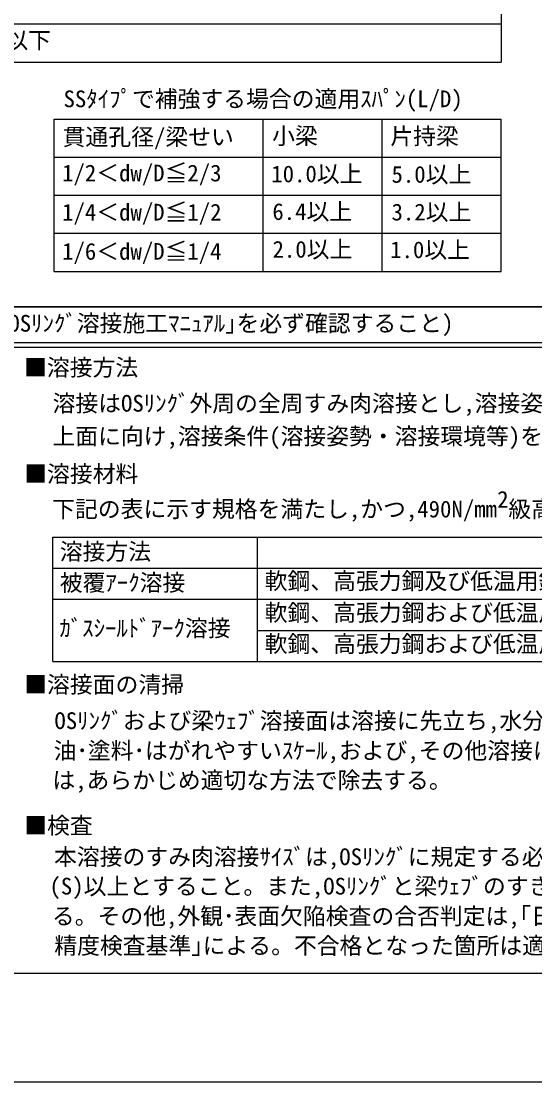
# Model space of a CAD drawing. Units: millimetres, scale not verified. Extents: x -27088 to 3772, y -2667 to 2667.
# Drawn here: x -720 to 360, y -2667 to -438 of the extents above; entities that cross this region are included whole.
import ezdxf
from ezdxf.enums import TextEntityAlignment as Align

# ---------------------------------------------------------------- set-up
doc = ezdxf.new("R2010")
doc.units = ezdxf.units.MM
doc.header["$LTSCALE"] = 8
for name, color, linetype in [('0-0_0', 7, 'Continuous'), ('0-2_WAKU', 7, 'Continuous'), ('0-5_MOJI', 7, 'Continuous'), ('0-6_DEFPOINTS', 7, 'Continuous')]:
    doc.layers.add(name, color=color, linetype=linetype)
doc.styles.add('ＭＳ ゴシック', font='')
doc.styles.get('ＭＳ ゴシック').set_extended_font_data('MS Gothic')

msp = doc.modelspace()

# ---------------------------------------------------------------- linework, layer by layer
at = {"layer": '0-0_0'}
for p, q in [((288.671, 36.206), (288.671, -523.794)), ((-1801.329, -443.794), (288.671, -443.794)), ((-2061.329, -523.794), (288.671, -523.794)), ((-211.329, -963.794), (-211.329, -643.794)), ((38.671, -963.794), (38.671, -643.794)), ((288.671, -963.794), (288.671, -643.794)), ((-651.329, -723.794), (288.671, -723.794)), ((-651.329, -803.794), (288.671, -803.794)), ((-651.329, -883.794), (288.671, -883.794)), ((-651.329, -963.794), (288.671, -963.794)), ((1586.7, -1038.4), (-3543.3, -1038.4)), ((-654.132, -1522.301), (1556.7, -1522.301)), ((-654.132, -1783.525), (-654.132, -1522.301)), ((-223.157, -1783.525), (-223.157, -1522.301)), ((-654.132, -1587.607), (1556.7, -1587.607)), ((-654.132, -1652.913), (1556.7, -1652.913)), ((-223.157, -1718.219), (1556.7, -1718.219)), ((-654.132, -1783.525), (1556.7, -1783.525))]:
    msp.add_line(p, q, dxfattribs=at)
for points in [[(-651.329, -963.794), (-651.329, -643.794), (59.662, -643.794)], [(-651.329, -963.794), (-651.329, -643.794), (288.671, -643.794)]]:
    msp.add_lwpolyline(points, dxfattribs=at)
at = {"layer": '0-2_WAKU'}
for p, q in [((-3543.3, -1038.4), (1586.7, -1038.4)), ((-3543.3, -1113.4), (1586.7, -1113.4)), ((-3543.3, -1123.4), (1586.7, -1123.4)), ((-3543.3, -2438.4), (3543.3, -2438.4))]:
    msp.add_line(p, q, dxfattribs=at)
at = {"layer": '0-6_DEFPOINTS'}
msp.add_line((-3771.9, -2667), (3771.9, -2667), dxfattribs=at)

# ---------------------------------------------------------------- texts
at = {"layer": '0-0_0', "style": 'ＭＳ ゴシック'}
for s, p in [('78以下', (-801.586, -506.266)), ('SSﾀｲﾌﾟで補強する場合の適用ｽﾊﾟﾝ(L/D)', (-631.383, -629.373)), ('貫通孔径/梁せい', (-633.21, -709.373)), ('小梁', (-192.601, -707.14)), ('片持梁', (55.977, -707.546)), ('1/2＜dw/D≦2/3', (-634.429, -785.21)), ('10.0以上', (-194.429, -787.076)), ('5.0以上', (58.414, -788.038)), ('1/4＜dw/D≦1/2', (-634.429, -867.578)), ('6.4以上', (-192.195, -866.317)), ('3.2以上', (58.414, -867.279)), ('1/6＜dw/D≦1/4', (-634.429, -949.947)), ('2.0以上', (-191.789, -945.557)), ('1.0以上', (55.571, -946.52)), ('溶接はOSﾘﾝｸﾞ外周の全周すみ肉溶接とし,溶接姿勢は水平すみ溶接とする。必ず鉄骨ｳｪﾌﾞ面を', (-654.456, -1269.195)), ('上面に向け,溶接条件(溶接姿勢・溶接環境等)を確保する。', (-654.862, -1338.501)), ('2', (280.671, -1471.091)), ('下記の表に示す規格を満たし,かつ,490N/mm 級高張力鋼に適用可能なものを用いる。', (-655.268, -1491.43)), ('OSﾘﾝｸﾞおよび梁ｳｪﾌﾞ溶接面は溶接に先立ち,水分･ｽﾗｸﾞ･ごみ･さび･', (-650.598, -1936.27)), ('油･塗料･はがれやすいｽｹｰﾙ,および,その他溶接に支障となるもの', (-652.223, -1999.194)), ('は,あらかじめ適切な方法で除去する。', (-654.862, -2061.306)), ('本溶接のすみ肉溶接ｻｲｽﾞは,OSﾘﾝｸﾞに規定する必要すみ肉溶接ｻｲｽﾞ', (-651.41, -2222.219)), ('(S)以上とすること。また,OSﾘﾝｸﾞと梁ｳｪﾌﾞのすき間は2mm以下とす', (-660.954, -2284.046)), ('る。その他,外観･表面欠陥検査の合否判定は,｢日本建築学会：鉄骨', (-655.877, -2346.889)), ('精度検査基準｣による。不合格となった箇所は適切な処置を行う。', (-650.801, -2409.021))]:
    msp.add_text(s, height=35.19, dxfattribs=at).set_placement(p, align=Align.BOTTOM_LEFT)
at = {"layer": '0-5_MOJI', "style": 'ＭＳ ゴシック'}
for s, p in [('(鉄骨製作業者に属する鉄骨製作管理技術者による施工管理のもと,溶接施工を行うこと。OSﾘﾝｸﾞ納品時に付属している｢OSﾘﾝｸﾞ溶接施工ﾏﾆｭｱﾙ｣を必ず確認すること) ', (-3315.099, -1101.041)), ('■溶接方法', (-714.336, -1193.746)), ('■溶接材料', (-714.042, -1417.625)), ('溶接方法', (-639.318, -1580.818)), ('被覆ｱｰｸ溶接', (-639.318, -1646.124)), ('軟鋼、高張力鋼及び低温用鋼用被覆ｱｰｸ溶接棒(JIS Z 3211)', (-208.344, -1642.619)), ('軟鋼、高張力鋼および低温用鋼用ﾏｸﾞ溶接及びﾐｸﾞ溶接ｿﾘｯﾄﾞﾜｲﾔ(JIS Z 3312)', (-208.344, -1709.193)), ('ｶﾞｽｼｰﾙﾄﾞｱｰｸ溶接', (-640.115, -1741.824)), ('軟鋼、高張力鋼および低温用鋼用ｱｰｸ溶接ﾌﾗｯｸｽ入りﾜｲﾔ(JIS Z 3313)', (-208.344, -1774.755)), ('■溶接面の清掃', (-714.042, -1860.274)), ('■検査', (-714.042, -2156.292))]:
    msp.add_text(s, height=35.19, dxfattribs=at).set_placement(p, align=Align.BOTTOM_LEFT)

doc.saveas('drawing.dxf')
